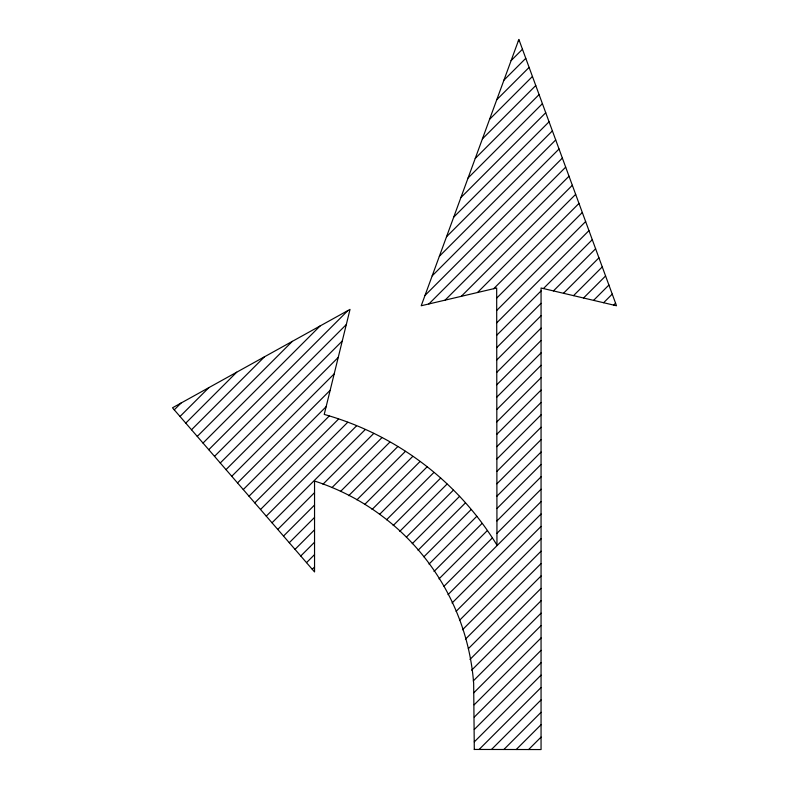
<?xml version="1.0" encoding="UTF-8"?>
<svg xmlns="http://www.w3.org/2000/svg" width="789" height="789" viewBox="0 0 789 789"><rect width="100%" height="100%" fill="white"/><g stroke="black" fill="none" stroke-linecap="round" stroke-linejoin="round"><path stroke-width="1.18" d="M518.284 41.038L519.132 40.19M511.104 60.605L522.456 49.253M174.261 409.846L181.066 403.041M503.934 80.172L525.78 58.327M180.01 416.484L208.878 387.626M496.754 99.739L529.113 67.39M185.76 423.131L236.69 372.211M489.584 119.317L532.437 76.464M191.51 429.778L264.493 356.786M482.404 138.884L535.761 85.528M197.26 436.416L292.305 341.371M475.234 158.451L539.084 94.601M203.01 443.063L320.117 325.956M468.055 178.018L542.408 103.665M208.76 449.7L347.929 310.541M460.884 197.585L545.732 112.738M214.509 456.348L346.302 324.565M453.705 217.153L549.065 121.802M220.259 462.995L342.268 340.996M446.535 236.73L552.389 130.866M226.009 469.633L338.234 357.417M439.355 256.297L555.712 139.939M231.759 476.28L334.201 373.848M432.175 275.864L559.036 149.003M237.519 482.927L330.167 390.269M425.005 295.431L562.36 158.076M243.268 489.565L326.133 406.7M428.881 303.952L565.683 167.14M249.018 496.212L329.2 416.03M445.085 300.136L569.007 176.213M254.768 502.849L338.56 419.058M461.289 296.329L572.341 185.277M260.518 509.497L347.771 422.233M477.503 292.512L575.664 194.35M266.268 516.144L356.47 425.932M493.707 288.695L578.988 203.414M272.018 522.782L365.169 429.63M496.685 298.114L582.312 212.488M277.767 529.429L314.545 492.642M322.987 484.209L373.828 433.358M496.695 310.491L585.635 221.551M283.517 536.076L314.545 505.039M331.991 487.592L381.787 437.796M496.715 322.869L588.959 230.625M289.267 542.714L314.545 517.426M340.463 491.517L389.746 442.234M496.725 335.256L541.057 290.924M543.424 288.557L592.283 239.688M295.017 549.361L314.545 529.823M348.689 495.679L397.705 446.673M496.745 347.633L541.057 303.311M553.454 290.914L595.616 248.762M300.767 555.998L314.545 542.221M356.924 499.841L405.428 451.338M496.754 360.011L541.057 315.708M563.484 293.281L598.94 257.825M306.517 562.646L314.545 554.608M364.656 504.496L412.736 456.417M496.764 372.388L541.057 328.106M573.524 295.638L602.263 266.899M312.266 569.293L314.545 567.005M372.073 509.477L420.054 461.506M496.784 384.776L541.057 340.493M583.554 297.995L605.587 275.963M379.489 514.458L427.076 466.871M496.794 397.153L541.057 352.89M593.584 300.362L608.911 285.036M386.561 519.783L433.881 472.463M496.814 409.53L541.057 365.287M603.624 302.72L612.234 294.1M393.169 525.563L440.676 478.055M496.823 421.908L541.057 377.675M613.655 305.077L615.558 303.173M399.786 531.342L447.018 484.111M496.843 434.285L541.057 390.072M406.394 537.122L453.31 490.216M496.853 446.673L541.057 402.469M412.233 543.69L459.573 496.34M496.863 459.05L541.057 414.856M418.062 550.249L465.332 502.968M496.883 471.428L541.057 427.253M423.9 556.807L471.092 509.605M496.892 483.805L541.057 439.641M429.038 564.056L476.803 516.292M496.912 496.182L541.057 452.038M434.019 571.473L481.901 523.59M496.922 508.57L541.057 464.435M439.009 578.879L487.01 530.879M496.932 520.947L541.057 476.822M443.99 586.286L492.109 538.167M496.952 533.325L541.057 489.219M448.024 594.64L541.057 501.617M452.067 603.003L541.057 514.004M456.101 611.357L541.057 526.401M459.494 620.361L541.057 538.798M462.472 629.77L541.057 551.186M465.451 639.189L541.057 563.583M468.311 648.716L541.057 575.97M469.968 659.456L541.057 588.367M471.625 670.196L541.057 600.764M473.282 680.927L541.057 613.152M473.873 692.732L541.057 625.549M474.159 704.833L541.057 637.946M474.297 717.093L541.057 650.333M474.297 729.48L541.057 662.73M474.297 741.877L541.057 675.128M479.12 749.451L541.057 687.515M491.498 749.471L541.057 699.912M503.865 749.491L541.057 712.299M516.243 749.511L541.057 724.696M528.62 749.53L541.057 737.094M474.297 749.451L541.057 749.55L541.057 288.005L616.505 305.757L518.866 39.45L421.218 305.757L496.675 288.005L496.962 545.1A297.374 297.374 0 0 0 324.23 414.422L350.03 309.377L172.495 407.795L314.545 571.926L314.545 481.034A230.792 230.792 0 0 1 473.656 683.363L474.297 749.55"/></g></svg>
